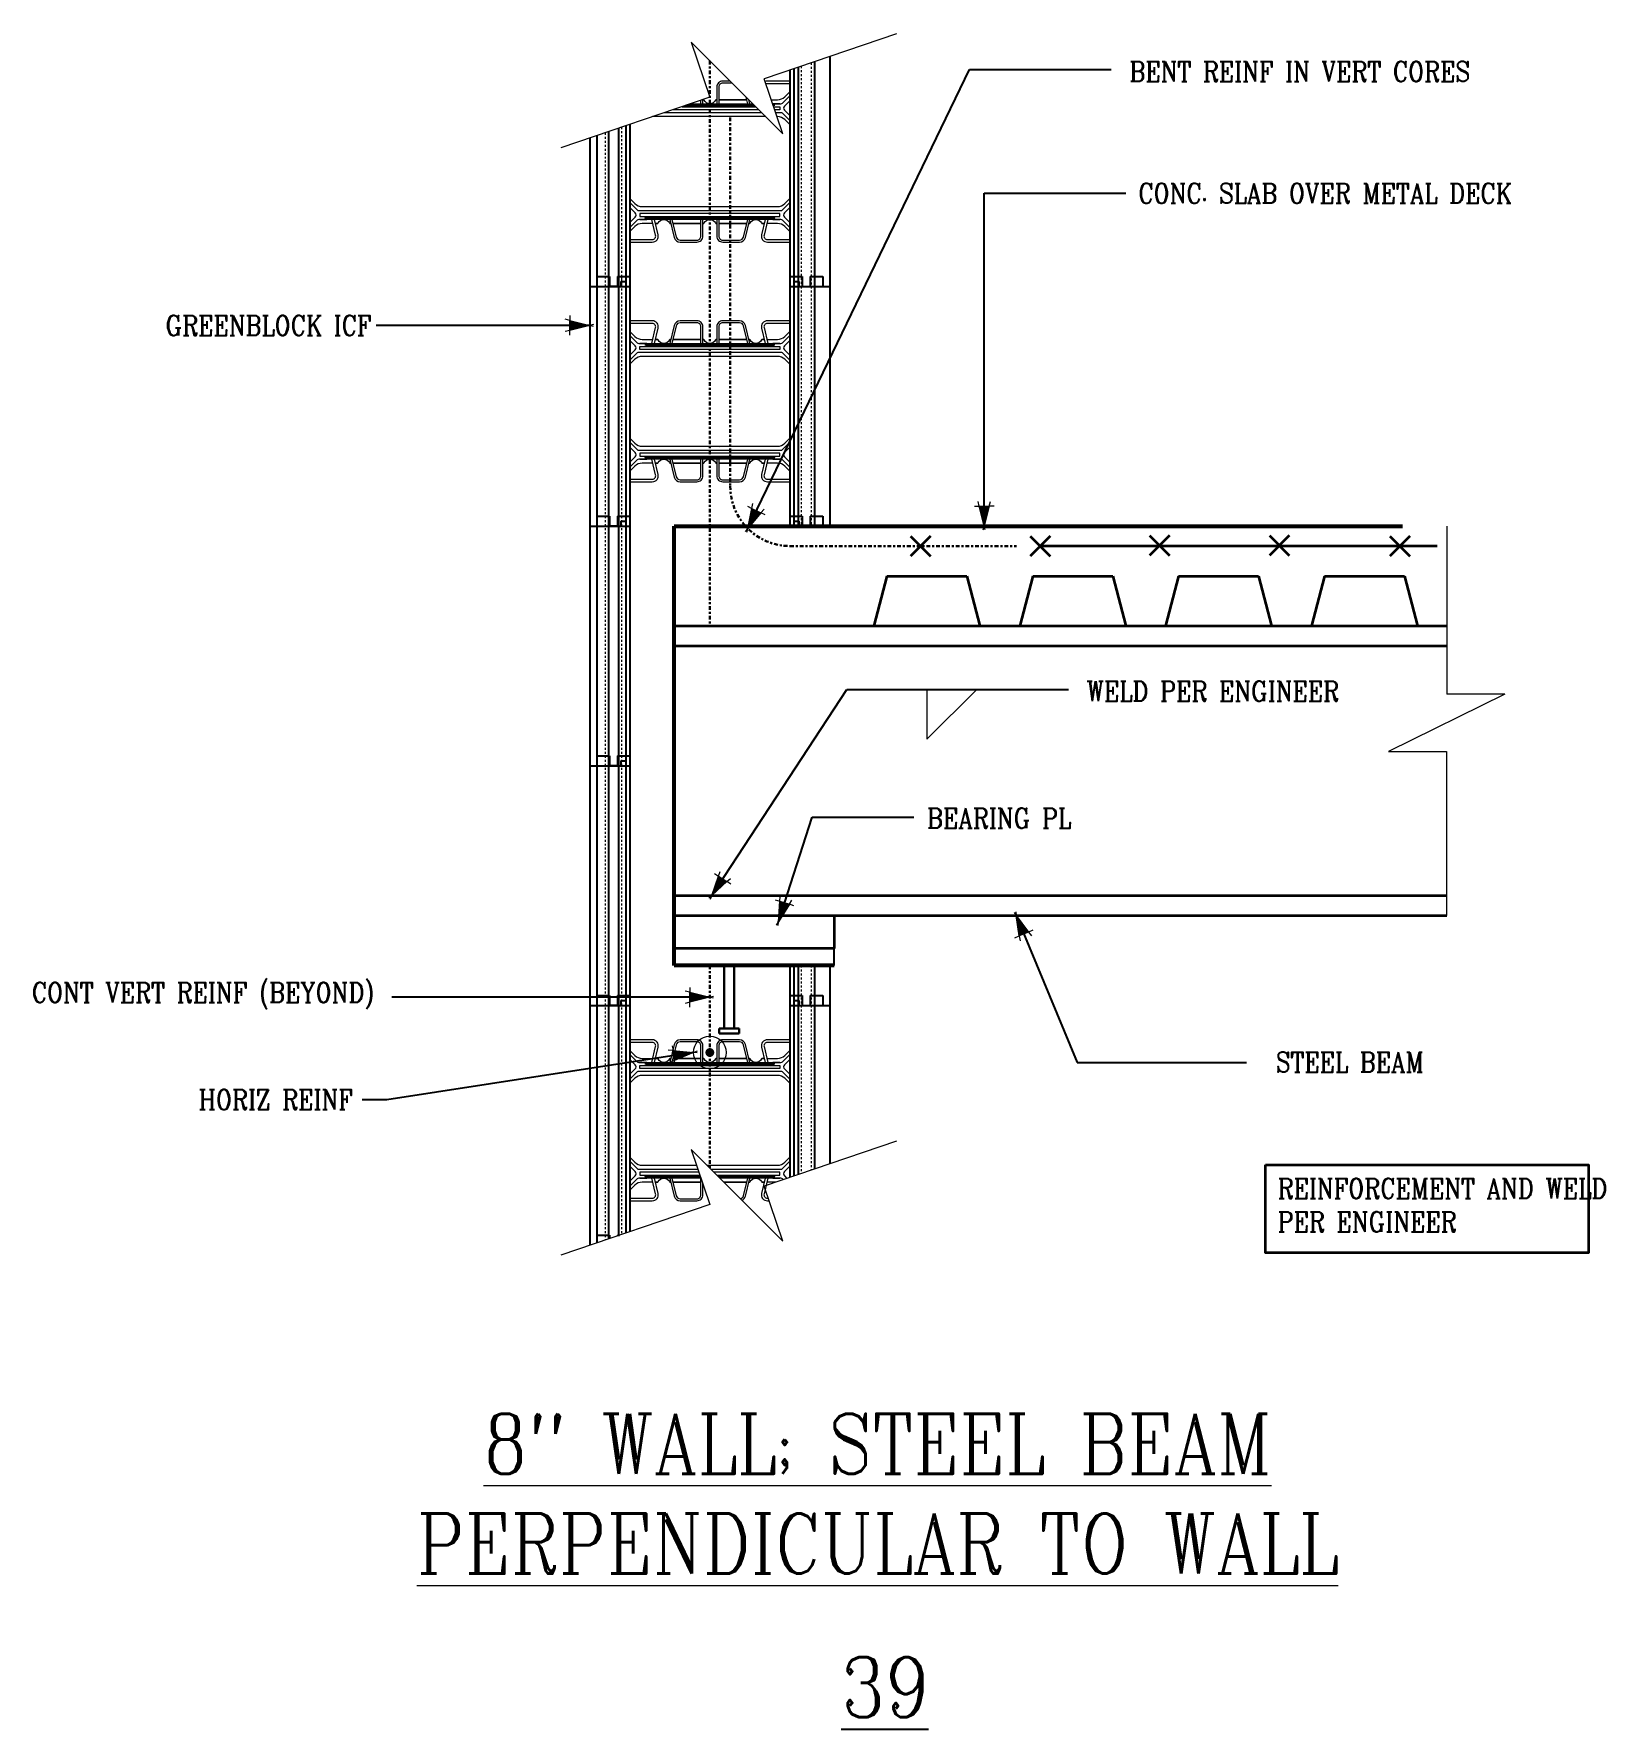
# Model space of a CAD drawing. Header units: inches. Extents: x -200.2 to -121.6, y 403.9 to 488.7.
import ezdxf

# ---------------------------------------------------------------- set-up
doc = ezdxf.new("R2010")
doc.units = ezdxf.units.IN
doc.header["$MEASUREMENT"] = 0
for name, pattern in [('CENTER', [2, 1.25, -0.25, 0.25, -0.25]), ('DASHED2', [0.375, 0.25, -0.125]), ('HIDDEN', [0.375, 0.25, -0.125])]:
    doc.linetypes.add(name, pattern=pattern)
doc.layers.get('Defpoints').update_dxf_attribs({"color": 252})
for name, color, linetype, lineweight in [('A2 Hatch', 8, 'Continuous', 9), ('A4 medium', 7, 'Continuous', 35), ('A5 heavy', 5, 'Continuous', 53), ('DETAILS', 7, 'Continuous', 13), ('DIM', 3, 'Continuous', 13), ('REBAR', 2, 'CENTER', 30)]:
    doc.layers.add(name, color=color, linetype=linetype, lineweight=lineweight)
doc.styles.add('ARCTEXT', font='arctext.shx', dxfattribs={"width": 0.85})
doc.styles.add('RomanC', font='romanc.shx', dxfattribs={"width": 0.85, "height": 5})
doc.dimstyles.new('ARCTEXT1-4', dxfattribs={"dimtxt": 4, "dimasz": 2, "dimexe": 2, "dimexo": 2, "dimgap": 2, "dimtad": 1, "dimdec": 4, "dimzin": 3, "dimdsep": 46, "dimlunit": 4, "dimtxsty": 'ARCTEXT', "dimblk": 'ARCHTICK', "dimcen": 2, "dimaunit": 1, "dimadec": 0, "dimazin": 0, "dimtfac": 1, "dimtdec": 4, "dimtmove": 2, "dimatfit": 3, "dimldrblk": 'arrow', "dimfxl": 1, "dimtolj": 1, "dimtzin": 0, "dimarcsym": 0})

# ---------------------------------------------------------------- blocks, each defined once
blk = doc.blocks.new('_ArchTick')
at = {"color": 0, "linetype": 'ByBlock', "const_width": 0.15}
blk.add_lwpolyline([(-0.5, -0.5), (0.5, 0.5)], dxfattribs=at)
blk = doc.blocks.new('arrow')
at = {"layer": 'DIM'}
blk.add_hatch(color=253, dxfattribs=at).paths.add_polyline_path([(-2, 0.5), (-2, -0.5), (0, 0)])
at = {"layer": 'DIM', "lineweight": 9}
for points in [[(-2, 0.98), (-2, 0.5), (-2.47, 0.62)], [(0.37, 0.09), (0, 0)], [(0.37, -0.09), (0, 0)], [(-2, -0.98), (-2, -0.5), (-2.47, -0.62)]]:
    blk.add_lwpolyline(points, dxfattribs=at)
at = {"layer": 'DIM', "lineweight": 15}
blk.add_lwpolyline([(0, 0), (-2, -0.5), (-2, 0.5), (0, 0)], dxfattribs=at)

msp = doc.modelspace()

# ---------------------------------------------------------------- hatches: boundary and pattern name
at = {"layer": 'A2 Hatch', "ltscale": 0.15}
h = msp.add_hatch(color=256, dxfattribs=at)
edge = h.paths.add_edge_path()
edge.add_arc((-166.388, 437.736), 0.224, 0, 360)

# ---------------------------------------------------------------- linework, layer by layer
at = {"color": 1}
for p, q in [((-161.153, 487.34), (-161.153, 476.092)), ((-160.388, 487.599), (-160.388, 476.092)), ((-162.388, 486.921), (-162.388, 476.092)), ((-162.188, 486.989), (-162.188, 476.092)), ((-161.973, 487.062), (-161.973, 476.092)), ((-171.463, 483.843), (-171.463, 476.092)), ((-170.963, 484.013), (-170.963, 476.092)), ((-170.588, 484.14), (-170.588, 476.092)), ((-170.388, 484.208), (-170.388, 476.092)), ((-172.388, 483.53), (-172.388, 476.092)), ((-172.038, 483.648), (-172.038, 476.092)), ((-172.038, 476.592), (-171.413, 476.592)), ((-172.038, 476.592), (-172.038, 464.092)), ((-171.463, 476.592), (-171.463, 464.092)), ((-171.413, 476.592), (-171.413, 476.092)), ((-171.013, 476.592), (-171.013, 476.092)), ((-171.013, 476.592), (-170.388, 476.592)), ((-170.963, 476.592), (-170.963, 464.092)), ((-170.838, 476.342), (-170.838, 476.092)), ((-170.838, 476.342), (-170.588, 476.342)), ((-170.588, 476.342), (-170.588, 464.092)), ((-170.388, 476.592), (-170.388, 464.092)), ((-162.388, 476.592), (-162.388, 464.092)), ((-162.388, 476.592), (-161.763, 476.592)), ((-162.188, 476.342), (-162.188, 464.092)), ((-162.188, 476.342), (-161.938, 476.342)), ((-161.938, 476.342), (-161.938, 476.092)), ((-161.763, 476.592), (-161.763, 476.092)), ((-161.363, 476.592), (-161.363, 476.092)), ((-161.363, 476.592), (-160.738, 476.592)), ((-160.738, 476.592), (-160.738, 476.092)), ((-172.388, 476.092), (-170.388, 476.092)), ((-172.388, 476.092), (-172.388, 464.092)), ((-172.388, 476.092), (-170.838, 476.092)), ((-170.963, 476.092), (-171.463, 476.092)), ((-170.588, 476.092), (-170.388, 476.092)), ((-162.388, 476.092), (-160.388, 476.092)), ((-162.388, 476.092), (-162.188, 476.092)), ((-161.973, 476.092), (-160.388, 476.092)), ((-161.973, 476.092), (-161.973, 464.092)), ((-161.153, 476.092), (-161.153, 464.092)), ((-160.388, 476.092), (-160.388, 464.092)), ((-172.038, 464.592), (-171.413, 464.592)), ((-172.038, 464.592), (-171.413, 464.592)), ((-172.038, 464.592), (-172.038, 452.092)), ((-172.038, 464.592), (-171.413, 464.592)), ((-171.463, 464.592), (-171.463, 452.092)), ((-171.413, 464.592), (-171.413, 464.092)), ((-171.413, 464.592), (-171.413, 464.092)), ((-171.413, 464.592), (-171.413, 464.092)), ((-171.013, 464.592), (-171.013, 464.092)), ((-171.013, 464.592), (-170.388, 464.592)), ((-171.013, 464.592), (-171.013, 464.092)), ((-171.013, 464.592), (-170.388, 464.592)), ((-171.013, 464.592), (-171.013, 464.092)), ((-171.013, 464.592), (-170.388, 464.592)), ((-170.963, 464.592), (-170.963, 452.092)), ((-170.838, 464.342), (-170.838, 464.092)), ((-170.838, 464.342), (-170.588, 464.342)), ((-170.838, 464.342), (-170.838, 464.092)), ((-170.838, 464.342), (-170.588, 464.342)), ((-170.838, 464.342), (-170.838, 464.092)), ((-170.838, 464.342), (-170.588, 464.342)), ((-170.588, 464.342), (-170.588, 452.092)), ((-170.388, 464.592), (-170.388, 464.092)), ((-170.388, 464.592), (-170.388, 452.092)), ((-170.388, 464.592), (-170.388, 464.092)), ((-162.388, 464.592), (-162.388, 464.092)), ((-162.388, 464.592), (-161.763, 464.592)), ((-162.188, 464.342), (-161.938, 464.342)), ((-161.938, 464.342), (-161.938, 464.092)), ((-161.763, 464.592), (-161.763, 464.092)), ((-161.363, 464.592), (-161.363, 464.092)), ((-161.363, 464.592), (-160.738, 464.592)), ((-160.738, 464.592), (-160.738, 464.092)), ((-172.388, 464.092), (-170.388, 464.092)), ((-172.388, 464.092), (-170.388, 464.092)), ((-172.388, 464.092), (-170.838, 464.092)), ((-172.388, 464.092), (-172.388, 452.092)), ((-172.388, 464.092), (-170.838, 464.092)), ((-172.388, 464.092), (-170.388, 464.092)), ((-172.388, 464.092), (-170.388, 464.092)), ((-172.388, 464.092), (-170.838, 464.092)), ((-170.963, 464.092), (-171.463, 464.092)), ((-170.963, 464.092), (-171.463, 464.092)), ((-170.963, 464.092), (-171.463, 464.092)), ((-170.588, 464.092), (-170.388, 464.092)), ((-170.588, 464.092), (-170.388, 464.092)), ((-170.588, 464.092), (-170.388, 464.092)), ((-162.388, 464.092), (-162.188, 464.092)), ((-162.388, 464.092), (-160.388, 464.092)), ((-162.388, 464.092), (-162.188, 464.092)), ((-161.973, 464.092), (-160.388, 464.092)), ((-172.038, 452.592), (-171.413, 452.592)), ((-172.038, 452.592), (-172.038, 440.092)), ((-172.038, 452.592), (-171.413, 452.592)), ((-171.463, 452.592), (-171.463, 440.092)), ((-171.413, 452.592), (-171.413, 452.092)), ((-171.413, 452.592), (-171.413, 452.092)), ((-171.013, 452.592), (-171.013, 452.092)), ((-171.013, 452.592), (-170.388, 452.592)), ((-171.013, 452.592), (-171.013, 452.092)), ((-171.013, 452.592), (-170.388, 452.592)), ((-170.963, 452.592), (-170.963, 440.092)), ((-170.388, 452.592), (-170.388, 440.092)), ((-172.388, 452.092), (-170.388, 452.092)), ((-172.388, 452.092), (-172.388, 440.092)), ((-172.388, 452.092), (-170.838, 452.092)), ((-172.388, 452.092), (-170.388, 452.092)), ((-172.388, 452.092), (-170.838, 452.092)), ((-170.963, 452.092), (-171.463, 452.092)), ((-170.963, 452.092), (-171.463, 452.092)), ((-170.838, 452.342), (-170.838, 452.092)), ((-170.838, 452.342), (-170.588, 452.342)), ((-170.838, 452.342), (-170.838, 452.092)), ((-170.838, 452.342), (-170.588, 452.342)), ((-170.588, 452.342), (-170.588, 440.092)), ((-170.588, 452.092), (-170.388, 452.092)), ((-170.588, 452.092), (-170.388, 452.092)), ((-162.388, 442.092), (-162.388, 440.092)), ((-162.388, 442.092), (-160.388, 442.092)), ((-162.188, 442.092), (-162.188, 440.092)), ((-161.973, 442.092), (-161.973, 440.092)), ((-161.153, 442.092), (-161.153, 440.092)), ((-160.388, 442.092), (-160.388, 440.092)), ((-172.038, 440.592), (-171.413, 440.592)), ((-172.038, 440.592), (-172.038, 428.211)), ((-171.463, 440.592), (-171.463, 428.406)), ((-171.413, 440.592), (-171.413, 440.092)), ((-171.013, 440.592), (-171.013, 440.092)), ((-171.013, 440.592), (-170.388, 440.592)), ((-170.963, 440.592), (-170.963, 428.575)), ((-170.388, 440.592), (-170.388, 428.77)), ((-162.388, 440.592), (-162.388, 431.483)), ((-162.388, 440.592), (-161.763, 440.592)), ((-161.763, 440.592), (-161.763, 440.092)), ((-161.363, 440.592), (-161.363, 440.092)), ((-161.363, 440.592), (-160.738, 440.592)), ((-160.738, 440.592), (-160.738, 440.092)), ((-172.388, 440.092), (-170.388, 440.092)), ((-172.388, 440.092), (-172.388, 428.092)), ((-172.388, 440.092), (-170.838, 440.092)), ((-170.963, 440.092), (-171.463, 440.092)), ((-170.838, 440.342), (-170.838, 440.092)), ((-170.838, 440.342), (-170.588, 440.342)), ((-170.588, 440.342), (-170.588, 428.702)), ((-170.588, 440.092), (-170.388, 440.092)), ((-162.388, 440.092), (-160.388, 440.092)), ((-162.388, 440.092), (-162.188, 440.092)), ((-162.188, 440.342), (-162.188, 431.551)), ((-162.188, 440.342), (-161.938, 440.342)), ((-161.973, 440.092), (-160.388, 440.092)), ((-161.973, 440.092), (-161.973, 431.624)), ((-161.938, 440.342), (-161.938, 440.092)), ((-161.153, 440.092), (-161.153, 431.902)), ((-160.388, 440.092), (-160.388, 432.162)), ((-172.038, 428.592), (-171.413, 428.592)), ((-171.413, 428.592), (-171.413, 428.423)), ((-171.013, 428.592), (-171.013, 428.558)), ((-171.013, 428.592), (-170.914, 428.592))]:
    msp.add_line(p, q, dxfattribs=at)
at = {"color": 1, "linetype": 'HIDDEN', "ltscale": 0.02}
for p, q in [((-172.038, 476.592), (-171.413, 476.592)), ((-171.413, 476.592), (-171.413, 476.092)), ((-171.013, 476.592), (-171.013, 476.092)), ((-171.013, 476.592), (-170.388, 476.592)), ((-162.388, 476.592), (-161.763, 476.592)), ((-161.763, 476.592), (-161.763, 476.092)), ((-161.363, 476.592), (-161.363, 476.092)), ((-161.363, 476.592), (-160.738, 476.592)), ((-160.738, 476.592), (-160.738, 476.092)), ((-172.038, 464.592), (-171.413, 464.592)), ((-172.038, 464.592), (-172.038, 464.092)), ((-172.038, 464.592), (-171.413, 464.592)), ((-172.038, 464.592), (-171.413, 464.592)), ((-172.038, 464.592), (-172.038, 464.092)), ((-172.038, 464.592), (-171.413, 464.592)), ((-171.413, 464.592), (-171.413, 464.092)), ((-171.413, 464.592), (-171.413, 464.092)), ((-171.413, 464.592), (-171.413, 464.092)), ((-171.413, 464.592), (-171.413, 464.092)), ((-171.013, 464.592), (-171.013, 464.092)), ((-171.013, 464.592), (-170.388, 464.592)), ((-171.013, 464.592), (-171.013, 464.092)), ((-171.013, 464.592), (-170.388, 464.592)), ((-171.013, 464.592), (-171.013, 464.092)), ((-171.013, 464.592), (-170.388, 464.592)), ((-171.013, 464.592), (-171.013, 464.092)), ((-171.013, 464.592), (-170.388, 464.592)), ((-162.388, 464.592), (-161.763, 464.592)), ((-161.763, 464.592), (-161.763, 464.092)), ((-161.363, 464.592), (-161.363, 464.092)), ((-161.363, 464.592), (-160.738, 464.592)), ((-160.738, 464.592), (-160.738, 464.092)), ((-172.038, 452.592), (-171.413, 452.592)), ((-172.038, 452.592), (-171.413, 452.592)), ((-171.413, 452.592), (-171.413, 452.092)), ((-171.413, 452.592), (-171.413, 452.092)), ((-171.013, 452.592), (-171.013, 452.092)), ((-171.013, 452.592), (-170.388, 452.592)), ((-171.013, 452.592), (-171.013, 452.092)), ((-171.013, 452.592), (-170.388, 452.592)), ((-172.038, 440.592), (-171.413, 440.592)), ((-171.413, 440.592), (-171.413, 440.092)), ((-171.013, 440.592), (-171.013, 440.092)), ((-171.013, 440.592), (-170.388, 440.592)), ((-162.388, 440.592), (-161.763, 440.592)), ((-161.763, 440.592), (-161.763, 440.092)), ((-161.363, 440.592), (-161.363, 440.092)), ((-161.363, 440.592), (-160.738, 440.592)), ((-160.738, 440.592), (-160.738, 440.092)), ((-172.038, 428.592), (-171.413, 428.592)), ((-171.413, 428.592), (-171.413, 428.423)), ((-171.013, 428.592), (-171.013, 428.558)), ((-171.013, 428.592), (-170.914, 428.592))]:
    msp.add_line(p, q, dxfattribs=at)
at = {"ltscale": 0.15}
for p, q in [((-171.413, 476.092), (-171.013, 476.092)), ((-171.413, 464.092), (-171.013, 464.092)), ((-171.413, 464.092), (-171.013, 464.092)), ((-171.413, 464.092), (-171.013, 464.092)), ((-152.872, 459.092), (-150.872, 459.092)), ((-171.413, 452.092), (-171.013, 452.092)), ((-171.413, 452.092), (-171.013, 452.092)), ((-160.172, 442.092), (-160.172, 444.592)), ((-164.172, 442.092), (-165.172, 442.092)), ((-171.413, 440.092), (-171.013, 440.092))]:
    msp.add_line(p, q, dxfattribs=at)
at = {"layer": 'A2 Hatch', "linetype": 'DASHED2', "ltscale": 0.15}
for p, q in [((-161.313, 487.286), (-161.313, 476.092)), ((-161.813, 487.116), (-161.813, 476.092)), ((-170.803, 484.067), (-170.803, 476.092)), ((-171.623, 483.789), (-171.623, 476.092)), ((-171.623, 476.592), (-171.623, 464.092)), ((-170.803, 476.592), (-170.803, 464.092)), ((-161.813, 476.092), (-161.813, 464.092)), ((-161.313, 476.092), (-161.313, 464.092)), ((-171.623, 464.592), (-171.623, 452.092)), ((-170.803, 464.592), (-170.803, 452.092)), ((-171.623, 452.592), (-171.623, 440.092)), ((-170.803, 452.592), (-170.803, 440.092)), ((-161.813, 442.092), (-161.813, 440.092)), ((-161.313, 442.092), (-161.313, 440.092)), ((-171.623, 440.592), (-171.623, 428.351)), ((-170.803, 440.592), (-170.803, 428.63)), ((-161.813, 440.092), (-161.813, 431.678)), ((-161.313, 440.092), (-161.313, 431.848))]:
    msp.add_line(p, q, dxfattribs=at)
at = {"layer": 'A2 Hatch', "lineweight": 30, "ltscale": 0.15}
for p, q in [((-165.672, 442.092), (-165.672, 438.934)), ((-165.172, 442.092), (-165.172, 438.934)), ((-164.922, 438.934), (-165.922, 438.934)), ((-165.922, 438.934), (-165.922, 438.684)), ((-164.922, 438.934), (-164.922, 438.684)), ((-164.922, 438.684), (-165.922, 438.684))]:
    msp.add_line(p, q, dxfattribs=at)
at = {"layer": 'A2 Hatch', "ltscale": 0.15}
msp.add_circle((-166.388, 437.736), 0.816, dxfattribs=at)
at = {"layer": 'A4 medium', "ltscale": 0.15}
for p, q in [((-156.346, 463.592), (-155.346, 462.592)), ((-155.346, 463.592), (-156.346, 462.592)), ((-150.346, 463.592), (-149.346, 462.592)), ((-149.346, 463.592), (-150.346, 462.592)), ((-144.381, 463.627), (-143.381, 462.627)), ((-143.381, 463.627), (-144.381, 462.627)), ((-138.381, 463.627), (-137.381, 462.627)), ((-137.381, 463.627), (-138.381, 462.627)), ((-132.346, 463.592), (-131.346, 462.592)), ((-131.346, 463.592), (-132.346, 462.592)), ((-143.846, 463.092), (-149.846, 463.092)), ((-137.846, 463.092), (-143.846, 463.092)), ((-131.846, 463.092), (-137.846, 463.092)), ((-129.987, 463.092), (-131.846, 463.092)), ((-157.522, 461.592), (-158.172, 459.092)), ((-157.522, 461.592), (-153.522, 461.592)), ((-153.522, 461.592), (-152.872, 459.092)), ((-150.222, 461.592), (-150.872, 459.092)), ((-150.222, 461.592), (-146.222, 461.592)), ((-146.222, 461.592), (-145.572, 459.092)), ((-142.922, 461.592), (-143.572, 459.092)), ((-142.922, 461.592), (-138.922, 461.592)), ((-138.922, 461.592), (-138.272, 459.092)), ((-135.622, 461.592), (-136.272, 459.092)), ((-135.622, 461.592), (-131.622, 461.592)), ((-131.622, 461.592), (-130.972, 459.092)), ((-168.172, 459.092), (-129.494, 459.092)), ((-168.172, 458.092), (-129.494, 458.092)), ((-168.172, 445.592), (-129.494, 445.592)), ((-168.172, 444.592), (-129.494, 444.592)), ((-160.172, 444.592), (-160.172, 442.942)), ((-160.172, 442.942), (-168.172, 442.942))]:
    msp.add_line(p, q, dxfattribs=at)
msp.add_lwpolyline([(-138.567, 432.117), (-122.405, 432.117), (-122.405, 427.705), (-138.567, 427.705)], close=True, dxfattribs=at)
at = {"layer": 'A5 heavy', "ltscale": 0.15}
for p, q in [((-168.172, 464.092), (-131.709, 464.092)), ((-168.172, 442.092), (-168.172, 464.092)), ((-160.172, 442.092), (-168.172, 442.092))]:
    msp.add_line(p, q, dxfattribs=at)
at = {"layer": 'DETAILS', "color": 6, "lineweight": 20}
for p, q in [((-165.679, 431.242), (-164.54, 431.242)), ((-164.54, 431.242), (-165.679, 431.242))]:
    msp.add_line(p, q, dxfattribs=at)
for points in [[(-165.371, 486.372), (-165.74, 486.372, 0.414214), (-166.04, 486.072), (-166.04, 485.242)], [(-162.388, 486.372), (-163.509, 486.372, 0.093084), (-163.617, 486.352, 0.093084)], [(-165.271, 486.272), (-165.74, 486.272, 0.414214), (-165.94, 486.072), (-165.94, 485.242)], [(-162.388, 486.242), (-163.509, 486.242, 0.101646), (-163.576, 486.228, 0.101646)], [(-163.309, 485.442), (-162.994, 485.442, 0.198912), (-162.641, 485.588), (-162.388, 485.841)], [(-163.241, 485.242), (-162.829, 485.242, 0.198912), (-162.758, 485.271), (-162.388, 485.641)], [(-167.338, 485.242), (-166.388, 485.242, -0.279322), (-166.674, 485.415, 0.279322), (-166.718, 485.442)], [(-166.058, 485.442, 0.279322), (-166.102, 485.415, -0.279322), (-166.388, 485.242), (-164.241, 485.242)], [(-163.209, 485.148), (-163.139, 485.164, 0.780776), (-163.139, 485.17), (-163.223, 485.189)], [(-162.388, 484.393), (-162.758, 484.763, 0.198912), (-162.829, 484.792), (-163.088, 484.792)], [(-162.388, 485.391), (-162.656, 485.123, 0.414214), (-162.656, 484.911), (-162.388, 484.643)], [(-162.388, 484.193), (-162.641, 484.446, 0.198912), (-162.994, 484.592), (-163.021, 484.592)], [(-170.388, 480.491), (-170.135, 480.238, 0.198912), (-169.781, 480.092), (-166.388, 480.092), (-162.994, 480.092, 0.198912), (-162.641, 480.238), (-162.388, 480.491)], [(-170.388, 480.291), (-170.018, 479.921, 0.198912), (-169.947, 479.892), (-166.388, 479.892), (-162.829, 479.892, 0.198912), (-162.758, 479.921), (-162.388, 480.291)], [(-170.388, 479.293), (-170.12, 479.561, 0.414214), (-170.12, 479.773), (-170.388, 480.041)], [(-162.388, 480.041), (-162.656, 479.773, 0.414214), (-162.656, 479.561), (-162.388, 479.293)], [(-166.718, 479.242, 0.279322), (-166.674, 479.269, -0.279322), (-166.388, 479.442), (-169.947, 479.442, 0.198912), (-170.018, 479.413), (-170.388, 479.043)], [(-170.388, 478.442), (-169.267, 478.442, 0.485338), (-169.102, 478.652), (-169.292, 479.442), (-169.888, 479.442), (-169.638, 479.442), (-169.538, 479.442)], [(-170.388, 478.312), (-169.267, 478.312, 0.485338), (-168.975, 478.682), (-169.159, 479.442)], [(-169.244, 479.242), (-169.781, 479.242, 0.198912), (-170.135, 479.096), (-170.388, 478.843)], [(-169.017, 479.242), (-169.11, 479.242), (-169.017, 479.242, 0.279322), (-168.973, 479.269, -0.605918), (-168.401, 479.269, 0.279322), (-168.357, 479.242)], [(-168.387, 479.442), (-168.17, 478.542, 0.346495), (-167.878, 478.312), (-167.036, 478.312, 0.414214), (-166.736, 478.612), (-166.736, 479.442)], [(-168.284, 479.442), (-168.073, 478.565, 0.346495), (-167.878, 478.412), (-167.036, 478.412, 0.414214), (-166.836, 478.612), (-166.836, 479.442)], [(-162.388, 479.043), (-162.758, 479.413, 0.198912), (-162.829, 479.442), (-166.388, 479.442, -0.279322), (-166.102, 479.269, 0.279322), (-166.058, 479.242)], [(-166.04, 479.442), (-166.04, 478.612, 0.414214), (-165.74, 478.312), (-164.897, 478.312, 0.346495), (-164.606, 478.542), (-164.388, 479.442)], [(-165.94, 479.442), (-165.94, 478.612, 0.414214), (-165.74, 478.412), (-164.897, 478.412, 0.346495), (-164.703, 478.565), (-164.491, 479.442)], [(-164.419, 479.242, 0.279322), (-164.374, 479.269, -0.605918), (-163.803, 479.269, 0.279322), (-163.758, 479.242), (-163.665, 479.242), (-163.758, 479.242)], [(-163.617, 479.442), (-163.8, 478.682, 0.485338), (-163.509, 478.312), (-162.388, 478.312)], [(-163.237, 479.442), (-163.137, 479.442), (-162.887, 479.442), (-163.483, 479.442), (-163.674, 478.652, 0.485338), (-163.509, 478.442), (-162.388, 478.442)], [(-162.388, 478.843), (-162.641, 479.096, 0.198912), (-162.994, 479.242), (-163.532, 479.242)], [(-169.159, 473.242), (-168.975, 474.002, 0.485338), (-169.267, 474.372), (-170.388, 474.372)], [(-169.538, 473.242), (-169.638, 473.242), (-169.888, 473.242), (-169.292, 473.242), (-169.102, 474.032, 0.485338), (-169.267, 474.242), (-170.388, 474.242)], [(-170.388, 473.841), (-170.135, 473.588, 0.198912), (-169.781, 473.442), (-169.244, 473.442)], [(-170.388, 473.641), (-170.018, 473.271, 0.198912), (-169.947, 473.242), (-166.388, 473.242, -0.279322), (-166.674, 473.415, 0.279322), (-166.718, 473.442)], [(-166.736, 473.242), (-166.736, 474.072, 0.414214), (-167.036, 474.372), (-167.878, 474.372, 0.346495), (-168.17, 474.142), (-168.387, 473.242)], [(-166.836, 473.242), (-166.836, 474.072, 0.414214), (-167.036, 474.272), (-167.878, 474.272, 0.346495), (-168.073, 474.119), (-168.284, 473.242)], [(-166.058, 473.442, 0.279322), (-166.102, 473.415, -0.279322), (-166.388, 473.242), (-162.829, 473.242, 0.198912), (-162.758, 473.271), (-162.388, 473.641)], [(-164.388, 473.242), (-164.606, 474.142, 0.346495), (-164.897, 474.372), (-165.74, 474.372, 0.414214), (-166.04, 474.072), (-166.04, 473.242)], [(-164.491, 473.242), (-164.703, 474.119, 0.346495), (-164.897, 474.272), (-165.74, 474.272, 0.414214), (-165.94, 474.072), (-165.94, 473.242)], [(-162.388, 474.372), (-163.509, 474.372, 0.485338), (-163.8, 474.002), (-163.617, 473.242)], [(-162.388, 474.242), (-163.509, 474.242, 0.485338), (-163.674, 474.032), (-163.483, 473.242), (-162.887, 473.242), (-163.137, 473.242), (-163.237, 473.242)], [(-163.532, 473.442), (-162.994, 473.442, 0.198912), (-162.641, 473.588), (-162.388, 473.841)], [(-170.388, 472.643), (-170.12, 472.911, 0.414214), (-170.12, 473.123), (-170.388, 473.391)], [(-162.388, 472.393), (-162.758, 472.763, 0.198912), (-162.829, 472.792), (-166.388, 472.792), (-169.947, 472.792, 0.198912), (-170.018, 472.763), (-170.388, 472.393)], [(-168.357, 473.442, 0.279322), (-168.401, 473.415, -0.605918), (-168.973, 473.415, 0.279322), (-169.017, 473.442), (-169.11, 473.442), (-169.017, 473.442)], [(-163.758, 473.442), (-163.665, 473.442), (-163.758, 473.442, 0.279322), (-163.803, 473.415, -0.605918), (-164.374, 473.415, 0.279322), (-164.419, 473.442)], [(-162.388, 473.391), (-162.656, 473.123, 0.414214), (-162.656, 472.911), (-162.388, 472.643)], [(-162.388, 472.193), (-162.641, 472.446, 0.198912), (-162.994, 472.592), (-166.388, 472.592), (-169.781, 472.592, 0.198912), (-170.135, 472.446), (-170.388, 472.193)], [(-170.388, 468.491), (-170.135, 468.238, 0.198912), (-169.781, 468.092), (-166.388, 468.092), (-162.994, 468.092, 0.198912), (-162.641, 468.238), (-162.388, 468.491)], [(-170.388, 468.291), (-170.018, 467.921, 0.198912), (-169.947, 467.892), (-166.388, 467.892), (-162.829, 467.892, 0.198912), (-162.758, 467.921), (-162.388, 468.291)], [(-170.388, 467.293), (-170.12, 467.561, 0.414214), (-170.12, 467.773), (-170.388, 468.041)], [(-162.388, 468.041), (-162.656, 467.773, 0.414214), (-162.656, 467.561), (-162.388, 467.293)], [(-166.718, 467.242, 0.279322), (-166.674, 467.269, -0.279322), (-166.388, 467.442), (-169.947, 467.442, 0.198912), (-170.018, 467.413), (-170.388, 467.043)], [(-170.388, 466.442), (-169.267, 466.442, 0.485338), (-169.102, 466.652), (-169.292, 467.442), (-169.888, 467.442), (-169.638, 467.442), (-169.538, 467.442)], [(-170.388, 466.312), (-169.267, 466.312, 0.485338), (-168.975, 466.682), (-169.159, 467.442)], [(-169.244, 467.242), (-169.781, 467.242, 0.198912), (-170.135, 467.096), (-170.388, 466.843)], [(-169.017, 467.242), (-169.11, 467.242), (-169.017, 467.242, 0.279322), (-168.973, 467.269, -0.605918), (-168.401, 467.269, 0.279322), (-168.357, 467.242)], [(-168.387, 467.442), (-168.17, 466.542, 0.346495), (-167.878, 466.312), (-167.036, 466.312, 0.414214), (-166.736, 466.612), (-166.736, 467.442)], [(-168.284, 467.442), (-168.073, 466.565, 0.346495), (-167.878, 466.412), (-167.036, 466.412, 0.414214), (-166.836, 466.612), (-166.836, 467.442)], [(-162.388, 467.043), (-162.758, 467.413, 0.198912), (-162.829, 467.442), (-166.388, 467.442, -0.279322), (-166.102, 467.269, 0.279322), (-166.058, 467.242)], [(-166.04, 467.442), (-166.04, 466.612, 0.414214), (-165.74, 466.312), (-164.897, 466.312, 0.346495), (-164.606, 466.542), (-164.388, 467.442)], [(-165.94, 467.442), (-165.94, 466.612, 0.414214), (-165.74, 466.412), (-164.897, 466.412, 0.346495), (-164.703, 466.565), (-164.491, 467.442)], [(-164.419, 467.242, 0.279322), (-164.374, 467.269, -0.605918), (-163.803, 467.269, 0.279322), (-163.758, 467.242), (-163.665, 467.242), (-163.758, 467.242)], [(-163.617, 467.442), (-163.8, 466.682, 0.485338), (-163.509, 466.312), (-162.388, 466.312)], [(-163.237, 467.442), (-163.137, 467.442), (-162.887, 467.442), (-163.483, 467.442), (-163.674, 466.652, 0.485338), (-163.509, 466.442), (-162.388, 466.442)], [(-162.388, 466.843), (-162.641, 467.096, 0.198912), (-162.994, 467.242), (-163.532, 467.242)], [(-169.159, 437.242), (-168.975, 438.002, 0.485338), (-169.267, 438.372), (-170.388, 438.372)], [(-169.538, 437.242), (-169.638, 437.242), (-169.888, 437.242), (-169.292, 437.242), (-169.102, 438.032, 0.485338), (-169.267, 438.242), (-170.388, 438.242)], [(-166.736, 437.242), (-166.736, 438.072, 0.414214), (-167.036, 438.372), (-167.878, 438.372, 0.346495), (-168.17, 438.142), (-168.387, 437.242)], [(-166.836, 437.242), (-166.836, 438.072, 0.414214), (-167.036, 438.272), (-167.878, 438.272, 0.346495), (-168.073, 438.119), (-168.284, 437.242)], [(-164.388, 437.242), (-164.606, 438.142, 0.346495), (-164.897, 438.372), (-165.74, 438.372, 0.414214), (-166.04, 438.072), (-166.04, 437.242)], [(-164.491, 437.242), (-164.703, 438.119, 0.346495), (-164.897, 438.272), (-165.74, 438.272, 0.414214), (-165.94, 438.072), (-165.94, 437.242)], [(-162.388, 438.372), (-163.509, 438.372, 0.485338), (-163.8, 438.002), (-163.617, 437.242)], [(-162.388, 438.242), (-163.509, 438.242, 0.485338), (-163.674, 438.032), (-163.483, 437.242), (-162.887, 437.242), (-163.137, 437.242), (-163.237, 437.242)], [(-170.388, 437.841), (-170.135, 437.588, 0.198912), (-169.781, 437.442), (-169.244, 437.442)], [(-170.388, 437.641), (-170.018, 437.271, 0.198912), (-169.947, 437.242), (-166.388, 437.242, -0.279322), (-166.674, 437.415, 0.279322), (-166.718, 437.442)], [(-170.388, 436.643), (-170.12, 436.911, 0.414214), (-170.12, 437.123), (-170.388, 437.391)], [(-168.357, 437.442, 0.279322), (-168.401, 437.415, -0.605918), (-168.973, 437.415, 0.279322), (-169.017, 437.442), (-169.11, 437.442), (-169.017, 437.442)], [(-166.058, 437.442, 0.279322), (-166.102, 437.415, -0.279322), (-166.388, 437.242), (-162.829, 437.242, 0.198912), (-162.758, 437.271), (-162.388, 437.641)], [(-163.758, 437.442), (-163.665, 437.442), (-163.758, 437.442, 0.279322), (-163.803, 437.415, -0.605918), (-164.374, 437.415, 0.279322), (-164.419, 437.442)], [(-163.532, 437.442), (-162.994, 437.442, 0.198912), (-162.641, 437.588), (-162.388, 437.841)], [(-162.388, 437.391), (-162.656, 437.123, 0.414214), (-162.656, 436.911), (-162.388, 436.643)], [(-162.388, 436.393), (-162.758, 436.763, 0.198912), (-162.829, 436.792), (-166.388, 436.792), (-169.947, 436.792, 0.198912), (-170.018, 436.763), (-170.388, 436.393)], [(-162.388, 436.193), (-162.641, 436.446, 0.198912), (-162.994, 436.592), (-166.388, 436.592), (-169.781, 436.592, 0.198912), (-170.135, 436.446), (-170.388, 436.193)], [(-170.388, 432.491), (-170.135, 432.238, 0.198912), (-169.781, 432.092), (-167.054, 432.092)], [(-170.388, 432.291), (-170.018, 431.921, 0.198912), (-169.947, 431.892), (-166.986, 431.892)], [(-170.388, 431.293), (-170.12, 431.561, 0.414214), (-170.12, 431.773), (-170.388, 432.041)], [(-166.529, 432.092), (-166.388, 432.092), (-162.994, 432.092, 0.198912), (-162.641, 432.238), (-162.388, 432.491)], [(-166.329, 431.892), (-162.829, 431.892, 0.198912), (-162.758, 431.921), (-162.388, 432.291)], [(-162.388, 432.041), (-162.656, 431.773, 0.414214), (-162.656, 431.561), (-162.53, 431.435)], [(-166.834, 431.442), (-169.947, 431.442, 0.198912), (-170.018, 431.413), (-170.388, 431.043)], [(-170.388, 430.442), (-169.267, 430.442, 0.485338), (-169.102, 430.652), (-169.292, 431.442), (-169.888, 431.442), (-169.638, 431.442), (-169.538, 431.442)], [(-170.388, 430.312), (-169.267, 430.312, 0.485338), (-168.975, 430.682), (-169.159, 431.442)], [(-169.244, 431.242), (-169.781, 431.242, 0.198912), (-170.135, 431.096), (-170.388, 430.843)], [(-166.868, 431.542), (-169.538, 431.542), (-169.636, 431.52, 0.780776), (-169.636, 431.514), (-169.538, 431.492), (-166.851, 431.492)], [(-169.017, 431.242), (-169.11, 431.242), (-169.017, 431.242, 0.279322), (-168.973, 431.269, -0.605918), (-168.401, 431.269, 0.279322), (-168.357, 431.242)], [(-168.387, 431.442), (-168.17, 430.542, 0.346495), (-167.878, 430.312), (-167.036, 430.312, 0.414214), (-166.736, 430.612), (-166.736, 431.154)], [(-168.284, 431.442), (-168.073, 430.565, 0.346495), (-167.878, 430.412), (-167.036, 430.412, 0.414214), (-166.836, 430.612), (-166.836, 431.442)], [(-165.929, 431.492), (-163.237, 431.492), (-163.139, 431.514, 0.780776), (-163.139, 431.52), (-163.237, 431.542), (-165.979, 431.542)], [(-162.717, 431.372), (-162.758, 431.413, 0.198912), (-162.829, 431.442), (-165.879, 431.442)], [(-164.854, 430.417, 0.286253), (-164.703, 430.565), (-164.491, 431.442)], [(-164.775, 430.338, 0.232728), (-164.606, 430.542), (-164.388, 431.442)], [(-164.419, 431.242, 0.279322), (-164.374, 431.269, -0.605918), (-163.803, 431.269, 0.279322), (-163.758, 431.242), (-163.665, 431.242), (-163.758, 431.242)], [(-163.617, 431.442), (-163.8, 430.682, 0.485338), (-163.509, 430.312), (-163.413, 430.312)], [(-163.237, 431.442), (-163.137, 431.442), (-162.887, 431.442), (-163.483, 431.442), (-163.674, 430.652, 0.485338), (-163.509, 430.442), (-163.457, 430.442)]]:
    msp.add_lwpolyline(points, format="xyb", dxfattribs=at)
for points in [[(-164.491, 485.242), (-164.571, 485.571)], [(-163.791, 484.792), (-166.388, 484.792), (-168.665, 484.792)], [(-163.941, 484.942), (-166.388, 484.942), (-168.223, 484.942)], [(-167.781, 485.092), (-166.388, 485.092), (-164.091, 485.092)], [(-167.633, 485.142), (-166.388, 485.142), (-164.141, 485.142)], [(-164.191, 485.192), (-166.388, 485.192), (-167.486, 485.192)], [(-166.836, 485.242), (-166.836, 485.412)], [(-166.736, 485.242), (-166.736, 485.446)], [(-164.388, 485.242), (-164.435, 485.436)], [(-163.241, 485.242), (-162.887, 485.242), (-163.137, 485.242), (-163.237, 485.242)], [(-163.19, 485.092), (-162.887, 485.092), (-162.887, 484.942), (-163.139, 484.942)], [(-170.365, 484.216), (-170.388, 484.193)], [(-163.591, 484.592), (-166.388, 484.592), (-169.255, 484.592)], [(-166.936, 431.742), (-169.888, 431.742), (-169.888, 431.592), (-166.885, 431.592)], [(-166.029, 431.592), (-162.887, 431.592), (-162.887, 431.742), (-166.179, 431.742)], [(-163.1, 431.242), (-163.532, 431.242)]]:
    msp.add_lwpolyline(points, dxfattribs=at)
for points in [[(-166.736, 485.442), (-166.718, 485.442)], [(-166.04, 485.442), (-166.058, 485.442)], [(-165.94, 485.442), (-164.54, 485.442)], [(-166.388, 479.592), (-162.887, 479.592), (-162.887, 479.742), (-166.388, 479.742), (-169.888, 479.742), (-169.888, 479.592)], [(-168.339, 479.242), (-168.357, 479.242)], [(-166.836, 479.242), (-168.236, 479.242)], [(-166.736, 479.242), (-166.718, 479.242)], [(-166.04, 479.242), (-166.058, 479.242)], [(-165.94, 479.242), (-164.54, 479.242)], [(-164.437, 479.242), (-164.419, 479.242)], [(-166.388, 473.092), (-162.887, 473.092), (-162.887, 472.942), (-166.388, 472.942), (-169.888, 472.942), (-169.888, 473.092)], [(-168.339, 473.442), (-168.357, 473.442)], [(-166.836, 473.442), (-168.236, 473.442)], [(-166.736, 473.442), (-166.718, 473.442)], [(-166.04, 473.442), (-166.058, 473.442)], [(-165.94, 473.442), (-164.54, 473.442)], [(-164.437, 473.442), (-164.419, 473.442)], [(-166.388, 467.592), (-162.887, 467.592), (-162.887, 467.742), (-166.388, 467.742), (-169.888, 467.742), (-169.888, 467.592)], [(-165.927, 468.017), (-165.913, 468.017)], [(-168.339, 467.242), (-168.357, 467.242)], [(-166.836, 467.242), (-168.236, 467.242)], [(-166.736, 467.242), (-166.718, 467.242)], [(-166.04, 467.242), (-166.058, 467.242)], [(-165.94, 467.242), (-164.54, 467.242)], [(-164.437, 467.242), (-164.419, 467.242)], [(-168.339, 437.442), (-168.357, 437.442)], [(-166.836, 437.442), (-168.236, 437.442)], [(-166.736, 437.442), (-166.718, 437.442)], [(-166.04, 437.442), (-166.058, 437.442)], [(-165.94, 437.442), (-164.54, 437.442)], [(-164.437, 437.442), (-164.419, 437.442)], [(-166.388, 437.092), (-162.887, 437.092), (-162.887, 436.942), (-166.388, 436.942), (-169.888, 436.942), (-169.888, 437.092)], [(-168.339, 431.242), (-168.357, 431.242)], [(-166.836, 431.242), (-168.236, 431.242)], [(-164.437, 431.242), (-164.419, 431.242)]]:
    msp.add_lwpolyline(points, close=True, dxfattribs=at)
for points in [[(-166.388, 479.492), (-163.237, 479.492), (-163.139, 479.514, 0.780776), (-163.139, 479.52), (-163.237, 479.542), (-166.388, 479.542), (-169.538, 479.542), (-169.636, 479.52, 0.780776), (-169.636, 479.514), (-169.538, 479.492)], [(-166.388, 473.192), (-169.538, 473.192), (-169.636, 473.17, 0.780776), (-169.636, 473.164), (-169.538, 473.142), (-166.388, 473.142), (-163.237, 473.142), (-163.139, 473.164, 0.780776), (-163.139, 473.17), (-163.237, 473.192)], [(-166.388, 467.492), (-163.237, 467.492), (-163.139, 467.514, 0.780776), (-163.139, 467.52), (-163.237, 467.542), (-166.388, 467.542), (-169.538, 467.542), (-169.636, 467.52, 0.780776), (-169.636, 467.514), (-169.538, 467.492)], [(-166.388, 437.192), (-169.538, 437.192), (-169.636, 437.17, 0.780776), (-169.636, 437.164), (-169.538, 437.142), (-166.388, 437.142), (-163.237, 437.142), (-163.139, 437.164, 0.780776), (-163.139, 437.17), (-163.237, 437.192)]]:
    msp.add_lwpolyline(points, format="xyb", close=True, dxfattribs=at)
at = {"layer": 'DIM'}
for p, q in [((-167.324, 488.324), (-166.388, 485.564)), ((-162.728, 483.728), (-167.324, 488.324)), ((-157.037, 488.736), (-163.664, 486.488)), ((-162.728, 483.728), (-163.664, 486.488)), ((-166.388, 485.564), (-173.853, 483.033)), ((-129.494, 464.092), (-129.503, 455.681)), ((-155.52, 455.916), (-155.52, 453.416)), ((-155.52, 453.416), (-153.02, 455.916)), ((-126.589, 455.678), (-132.421, 452.808)), ((-126.589, 455.678), (-129.503, 455.681)), ((-132.421, 452.808), (-129.506, 452.805)), ((-129.506, 452.805), (-129.516, 444.592)), ((-167.324, 432.887), (-166.388, 430.127)), ((-162.728, 428.291), (-167.324, 432.887)), ((-157.037, 433.298), (-163.664, 431.051)), ((-162.728, 428.291), (-163.664, 431.051)), ((-166.388, 430.127), (-173.853, 427.595))]:
    msp.add_line(p, q, dxfattribs=at)
at = {"layer": 'REBAR', "ltscale": 0.15}
for p, q in [((-166.388, 487.388), (-166.388, 459.092)), ((-165.37, 484.547), (-165.37, 466.092)), ((-162.37, 463.092), (-151.043, 463.092)), ((-166.388, 442.092), (-166.388, 431.951))]:
    msp.add_line(p, q, dxfattribs=at)
msp.add_arc((-162.37, 466.092), 3, 180, 270, dxfattribs=at)

# ---------------------------------------------------------------- texts
at = {"layer": 'Defpoints', "insert": (-157.624, 407.46), "char_height": 3, "width": 90.08, "attachment_point": 2, "style": 'RomanC'}
msp.add_mtext('{\\L39\\P}\\P            ', dxfattribs=at)
at = {"layer": 'DIM', "color": 3, "char_height": 1, "style": 'RomanC'}
for s, insert, width, attachment_point in [('BENT REINF IN VERT CORES ', (-145.389, 487.351), 22.68955, 1), ('CONC. SLAB OVER METAL DECK', (-144.942, 481.253), 22.68955, 1), ('GREENBLOCK ICF ', (-183.328, 474.641), 22.68955, 3), ('WELD PER ENGINEER', (-147.534, 456.328), 22.68955, 1), ('BEARING PL', (-155.521, 449.967), 22.68955, 1), ('CONT VERT REINF (BEYOND) ', (-183.173, 441.246), 22.68955, 3), ('STEEL BEAM', (-138.051, 437.757), 22.68955, 1), ('HORIZ REINF ', (-184.261, 435.876), 22.68955, 3), ('REINFORCEMENT AND WELD PER ENGINEER', (-137.969, 431.431), 18.04318, 1)]:
    msp.add_mtext(s, dxfattribs=dict(at, insert=insert, width=width, attachment_point=attachment_point))
at = {"layer": 'DIM', "insert": (-157.993, 419.648), "char_height": 3, "width": 75.01028, "attachment_point": 2, "style": 'RomanC'}
msp.add_mtext('{\\L8" WALL; STEEL BEAM PERPENDICULAR TO WALL}', dxfattribs=at)

# ---------------------------------------------------------------- leaders
at = {"layer": 'DIM'}
for points in [[(-164.491, 463.971), (-153.388, 486.96), (-146.291, 486.96)], [(-152.653, 464.092), (-152.661, 480.759), (-145.563, 480.759)], [(-172.388, 474.139), (-181.015, 474.14), (-183.088, 474.14)], [(-166.295, 445.592), (-159.525, 455.916), (-148.433, 455.916)], [(-162.951, 444.279), (-161.268, 449.516), (-156.18, 449.516)], [(-151.049, 444.592), (-147.995, 437.232), (-139.525, 437.238)], [(-166.388, 440.5), (-179.256, 440.501), (-182.301, 440.501)], [(-167.204, 437.736), (-182.561, 435.373), (-183.79, 435.373)]]:
    msp.add_leader(points, dimstyle='ARCTEXT1-4', override={"dimasz": 0.5, "dimtad": 0}, dxfattribs=at)

doc.saveas('drawing.dxf')
